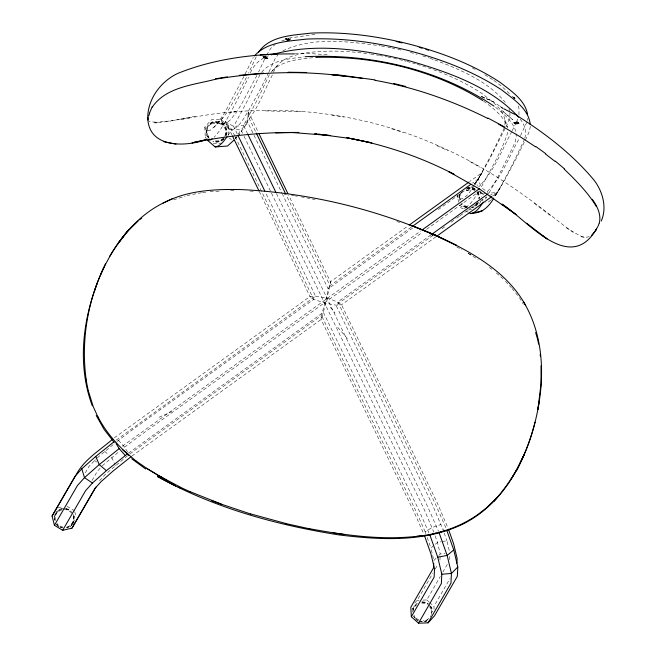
<?xml version="1.0" encoding="UTF-8"?>
<svg xmlns="http://www.w3.org/2000/svg" width="656" height="656" viewBox="0 0 656 656"><rect width="100%" height="100%" fill="white"/><g stroke="black" fill="none" stroke-linecap="round" stroke-linejoin="round"><path stroke-width="0.49" stroke-dasharray="3.28 2.46" d="M516.067 123.845L516.165 122.262L518.084 122.918L516.789 122.852L516.69 123.918L516.067 123.508A1.755 0.467 7.2 0 1 514.722 122.943A1.755 0.467 7.2 0 1 514.73 122.762A1.755 0.467 7.2 0 1 516.1 122.557A1.755 0.467 7.2 0 1 517.108 122.697A1.755 0.467 7.2 0 1 518.133 123.344A1.755 0.467 7.2 0 1 516.092 123.476L514.804 123.189L516.707 123.066M516.165 122.262L514.903 122.459L514.804 123.353L514.903 122.459M516.69 123.918L517.994 123.648L516.698 123.41L516.797 122.336M516.698 123.41L516.789 122.852M268.632 72.57L259.481 90.881L248.198 111.438L247.779 122.377L253.569 134.365M439.938 560.035L440.135 556.026M449.557 559.724L449.868 553.238M517.961 123.73L518.06 122.828M412.493 610.564L412.985 608.227L412.468 612.089M413.009 611.704L413.37 609.022L415.642 605.275M413.518 610.137L413.756 608.342M431.238 614.59L431.599 611.9L430.713 608.374L429.598 606.915M431.746 613.016L431.984 611.228L431.099 607.702L428.868 604.783M209.002 138.252L207.173 135.825L206.222 131.93L206.779 127.977C205.418 131.528 206.009 135.907 208.764 138.662M207.55 128.109L207.034 131.774L207.919 135.39L210.182 138.4M225.311 135.538C228.887 126.239 215.742 118.203 209.116 125.649M226.082 135.661C229.928 125.649 215.783 116.998 208.649 125.009M226.32 135.259C230.986 122.811 210.633 115.628 206.55 128.387M504.899 125.148C506.735 110.643 491.803 101.385 481.963 93.513C461.857 80.188 439.315 70.963 416.281 64.058M507.851 132.25C501.75 151.708 490.54 169.42 481.119 187.493L488.195 192.552M518.97 114.841L518.962 108.101L517.732 104.698M527.186 120.376L527.588 118.465M524.808 138.154C526.891 131.405 524.456 123.992 519.88 118.826M530.384 126.313L529.359 131.216L527.399 135.931L517.199 156.612L504.997 179.531L494.78 196.767L502.193 184.484M286.5 38.737L287.664 39.212L287.418 39.901L286.254 39.417L286.549 38.647L288.697 39.016L288.148 39.991M286.254 39.417L286.647 38.589M287.664 39.212L287.115 40.196L287.418 39.901M286.401 39.27L287.566 39.754L287.82 39.073M287.566 39.754L288.123 38.778M287.689 40.434L288.246 39.458L289.411 39.934M287.992 40.139L288.697 39.016M289.312 40.475L289.558 39.786L288.394 39.311M459.618 194.586L458.946 196.456L459.216 200.449M459.848 194.184L459.175 196.054L459.446 200.047M461.242 192.561L459.987 196.037L460.241 199.744M73.185 522.971L74.194 520.241L73.956 516.338L73.128 514.55M72.849 523.882L74.431 519.839L74.194 515.936M265.122 57.146L264.868 57.835L263.704 57.343L264.106 56.531L265.86 56.859L265.59 57.941L266.713 58.499L264.573 58.097L265.122 57.146L264.106 56.531M263.745 57.269L265.016 57.695L265.27 57.015M265.016 57.695L265.565 56.744M265.147 58.335L265.696 57.384L267.008 57.736L265.844 57.252L265.442 58.072M266.607 58.556L267.008 57.736M504.366 127.699L492.377 152.733L478.298 178.957L472.541 183.098M524.603 139.129L512.418 164.599L500.159 187.608L497.338 192.593L492.533 196.046M516.854 121.286L519.068 123.599L516.108 123.927L513.656 122.795L516.854 121.286L518.019 118.482M526.784 122.278L520.52 135.587M267.927 58.638L265.057 58.384L262.802 56.695L266.147 55.826L267.927 58.638L265.393 57.457L258.587 72.012M256.209 56.801L248.599 73.128M272.338 75.038C263.45 92.119 257.119 111.487 243.565 125.476L233.626 126.444L225.525 121.622L236.89 100.917L248.534 77.334M269.042 71.758L275.11 58.696L277.906 54.891M511.819 131.503C501.676 150.314 494.042 171.618 478.683 186.894M505.03 128.576L489.163 160.056L474.813 184.787L482.201 172.528L469.745 181.499M512.213 130.683L516.092 122.91L519.068 123.599M245.155 73.964L253.29 57.416M243.942 76.432L225.057 112.135L216.71 124.468L210.519 130.126L207.829 130.716L205.763 129.33L204.836 127.034L211.355 119.802L220.965 119.417L228.034 126.091L229.026 128.543L231.076 129.913C239.645 127.723 243.491 118.121 248.198 111.438L257.997 131.733M256.881 75.473L241.088 104.927L235.602 113.496L229.903 120.302L226.689 122.746L224.032 123.328L214.405 123.664L212.364 122.287L211.355 119.802M518.568 139.695C508.818 157.399 501.602 177.555 486.941 191.888M250.453 72.775C253.659 64.829 260.432 58.597 268.476 55.785M266.516 55.096L270.936 48.175L275.217 44.46M259.907 74.686L247.747 100.089L233.626 126.444L237.628 134.734M269.386 74.62L257.308 99.835L243.565 125.476L247.123 132.832M273.437 72.414C279.071 57.293 296.865 54.136 310.944 52.3C330.509 50.069 350.32 51.234 369.771 53.915M246.459 77.457L234.29 100.294L226.008 113.808L220.293 120.622L217.07 123.082L214.405 123.664M505.915 126.87C508.367 122.246 510.753 117.088 509.72 111.733M85.321 472.845L88.929 466.506L96.563 458.478M92.053 480.479L97.154 471.557L101.016 467.228M478.38 202.983L475.493 206.345L471.844 207.993M414.633 603.094L417.183 600.314L432.714 573.41M435.215 569.072L438.052 564.185M422.931 600.101L426.761 599.953L440.299 576.509M442.8 572.171L447.663 563.807M434.092 609.252L433.928 606.406L449.983 578.584M479.495 203.614L480.979 201.08M482.201 172.528L478.298 178.957L481.119 187.493M234.807 135.931L231.748 129.593L225.525 121.622L219.932 130.364L214.143 137.276M483.702 194.537L478.511 191.929C474.14 198.087 470.336 206.788 462.373 208.633L460.274 207.23L459.446 205.189L465.227 208.723M485.481 199.022L486.744 196.964M412.747 608.629L415.01 604.914L417.364 603.176M430.18 617.017L431.123 615.484M224.721 136.432C233.233 115.645 196.726 119.638 209.223 138.318M479.692 176.636L473.894 184.795M474.304 185.541C470.475 190.716 466.941 197.948 460.077 199.26L458.003 197.874L457.101 195.636L458.979 203.278M499.659 188.616L493.837 196.825M228.034 135.39L231.748 129.593L240.965 129.904L247.779 122.377L239.12 134.57M238.136 134.316L240.965 129.904L243.606 135.374M261.719 72.226C271.912 59.942 289.517 58.728 304.286 56.801M271.1 72.291L278.447 64.231M235.488 138.08L236.619 136.604M99.589 480.717L105.026 474.632L127.543 455.723M462.701 191.175L460.848 193.233L459.594 196.71L459.848 200.416M477.822 202.466L475.354 205.213L472.812 206.361M477.437 203.139L474.969 205.886L472.427 207.034M477.716 203.721L475.723 205.943L472.074 207.591M73.078 523.48L70.463 526.35L66.879 527.941M72.193 524.603L70.225 526.76L67.543 527.941M473.312 185.427L467.736 190.42L465.071 191.011L477.076 188.116M491.483 199.367L493.255 197.456M213.766 127.658L223.22 117.457M235.094 138.9L237.046 136.801M237.693 136.104L240.301 133.299M235.389 138.596L236.693 137.194M286.902 40.254L285.401 38.983L285.819 38.54L315.019 34.415M433.87 560.495L435.994 558.33M438.815 555.452L440.233 554.017L445.047 553.623M97.301 457.831L116.145 442.103M102.303 465.793L119.761 451M272.24 70.733C283.818 59.663 301.112 59.056 316.159 57.367M433.419 558.568L430.902 547.99L434.559 544.915M435.289 544.3L437.486 542.446L441.25 541.758M116.916 441.48L135.193 427.761L313.666 299.349L324.441 302.9L335.97 305.171L341.53 304.761L435.928 236.8M490.893 200.006L487.646 202.483L485.858 202.876M114.349 437.814L309.976 296.528C320.743 295.905 332.699 298.464 341.53 304.761L437.339 503.119L448.179 528.449M116.268 440.069L315.544 296.118L265.655 192.782M122.426 446.187L420.66 231.002M127.576 452.041L124.558 447.154L140.4 435.338L422.423 232.322M128.51 453.107L323.383 312.322L330.001 285.696L330.444 281.768L288.738 195.39M129.88 453.895L321.514 315.536L330.444 281.768L408.311 225.713M131.84 456.117L321.071 319.472L323.383 312.322L419.34 511.131L429.073 533.205M414.781 605.316L416.347 604.16M415.256 605.947L416.708 604.873M428.901 618.411L426.72 620.027L423.169 620.838M427.786 619.625L426.334 620.699L422.776 621.511L420.053 621.101M223.745 137.998L220.752 140.171L217.103 140.983L213.38 140.392M223.36 138.67L220.359 140.851L216.71 141.655L212.995 141.065M224.213 138.629L220.99 140.974L217.062 141.844L213.061 141.212M223.983 139.039L220.752 141.384L216.824 142.245L212.823 141.614M411.246 227.222L330.001 285.696L286.492 195.595M412.558 228.099L328.148 288.87L282.482 194.266M438.282 209.576L470.655 186.263M473.976 183.877L476.461 182.081L477.281 186.025M426.556 229.346L478.511 191.929M430.918 234.922L337.832 301.932L435.322 503.824L445.875 527.752L442.759 529.671M475.871 204.41L486.358 196.857M433.026 235.266L335.97 305.171L432.73 505.44L442.833 529.269M442.087 228.739L444.563 226.96M451.156 222.212L456.1 218.653M456.92 218.054L459.397 216.275M460.217 215.685L468.458 209.748M469.278 209.157L475.051 205M425.826 533.689L425.145 531.786L432.165 527.465L441.135 524.497M282.843 50.856C312.978 36.523 348.344 41.508 380.308 45.813M264.327 57.162L263.605 57.523L266.754 58.728M158.998 417.273L171.954 411.591M61.91 508.474C57.146 509.655 53.53 514.566 54.538 519.495M62.172 509.048C57.334 510.204 54.202 515.345 55.391 520.175M66.781 527.096C71.611 525.932 74.751 520.798 73.554 515.969M66.387 527.768C71.225 526.604 74.358 521.471 73.169 516.641M489.015 195.603L497.338 192.593L488.982 193.118L499.437 174.07L513.386 146.026L515.321 141.368L516.288 136.727L516.042 133.685M281.613 41L286.738 39.294L288.468 40.688M173.586 199.85L185.156 196.136M471.434 209.28L467.703 210.24L468.236 211.56M57.908 507.777L63.484 506.481M424.088 621.478L426.966 620.822M424.817 621.667L426.728 621.224M478.544 191.199L482.668 193.7L485.325 193.118M187.083 195.513L201.531 192.733M442.193 541.585L446.9 540.716L449.409 551.311M180.892 119.523L190.371 117.793M195.537 116.473C180.228 117.891 164.402 124.681 149.043 121.311M589.318 236.636C584.455 238.39 579.888 235.766 575.812 233.372C567.301 228.559 559.707 222.294 552.04 216.267C519.618 191.15 485.604 167.592 448.278 150.322C380.578 118.113 304.335 104.804 229.723 112.315L235.758 111.799C207.813 112.963 180.671 121.237 152.815 122.41M202.474 192.618L208.124 191.913M516.092 122.91L513.656 122.795M210.076 191.782L220.801 191.052M466.834 187.706L470.869 187.518L474.673 188.92L476.961 190.937M466.596 188.108L470.631 187.919L474.444 189.33L476.723 191.339M467.097 188.28L470.844 188.1L474.378 189.412M466.711 188.953L470.459 188.772L473.993 190.084L476.117 191.954M213.249 143.516L221.9 143.164M64.632 508.753C58.646 508.056 53.046 513.96 54.309 519.905M154.775 122.934L157.21 122.844M417.183 600.314L419.102 600.24M295.241 53.817L308.295 53.398L329.517 54.948M265.459 110.905L301.612 111.782M230.682 190.634L234.709 190.617M249.977 191.068L254.971 191.347M516.78 123.189L514.894 122.623M265.393 57.457L262.802 56.695M513.435 98.162L514.706 98.129M284.409 194.332L286.434 194.602M421.98 601.724L425.9 602.315L428.434 603.864M421.751 602.126L425.662 602.716L428.204 604.266M422.103 602.315L425.728 602.864L428.089 604.307M421.71 602.995L425.342 603.536L426.908 604.496M419.217 621.109L422.152 621.552M370.755 54.071L378.594 55.301M331.87 115.136L343.924 117.063M291.494 195.267L294.38 195.75M295.348 195.906L297.275 196.226M301.129 196.857L311.059 198.743M381.308 45.969L387.155 47.093M388.131 47.281L391.058 47.839M392.034 48.027L394.953 48.585M379.57 55.457L387.179 56.908M388.131 57.088L390.976 57.638M312.059 198.94L315.06 199.531M285.401 38.983L286.738 39.294M514.648 123.451L517.978 123.935L517.65 123.303M397.856 49.29L402.686 50.455M393.821 58.228L403.243 60.516M404.186 60.746L406.064 61.197M581.019 236.668L584.808 237.636M410.377 52.398L417.044 54.259M406.999 61.459L415.355 63.796M391.419 128.707L403.014 132.471M422.726 55.899L429.188 58.064M430.115 58.376L433.805 59.614M396.839 221.531L399.668 222.507M467.334 206.599L464.686 205.615L461.857 203.122M464.292 206.287L467.835 207.599M467.088 207.427L464.235 206.378L461.184 203.688M465.908 207.485L463.997 206.779L460.955 204.09M434.731 59.917C460.233 69.716 487.408 80.754 505.259 102.344M287.877 39.458L288.451 39.696M287.935 39.754L287.361 39.508M65.854 508.31L69.569 509.712L71.045 511.04M65.616 508.712L69.331 510.122L72.291 512.771M65.821 508.9L69.265 510.204M63.124 527.235L59.68 525.94L56.941 523.48M60.155 526.932L62.738 527.916M60.155 527.039L62.008 527.744M265.311 57.433L265.885 57.671M265.401 57.654L264.827 57.408M436.97 145.763L448.073 150.683M481.397 96.424L493.935 102.074L502.603 108.215M481.086 96.268L493.935 102.074M430.566 234.331L433.239 235.545M482.627 97.277L484.44 98.121L482.611 97.268M472.246 67.855L476.486 70.044M512.065 96.301L515.559 98.515M456.625 246.853L461.972 249.788M469.63 161.474L480.233 167.378M468.261 253.29L471.73 255.332M468.081 253.298L478.134 259.596M466.49 211.134L468.138 212.134M67.101 506.342L74.522 510.852M418.749 619.813L416.396 618.37L414.166 615.451M416.011 619.043L418.372 620.592M415.592 619.444L418.134 620.994M484.841 74.751L493.05 79.909M502.84 108.158L499.511 105.977L502.496 108.355M566.472 227.903L573.303 232.486M482.668 193.7L480.618 192.323L479.61 189.838M472.386 187.337L474.427 188.698M220.965 119.417L221.999 121.967L224.032 123.328M229.321 138.17L231.396 139.556M94.374 460.422L96.752 462.029M287.648 40.27L285.819 38.54M534.287 203.319L551.737 216.578M489.433 267.5L491.828 269.288M493.87 80.426L501.528 86.182L510.745 94.833M495.608 107.346C503.833 113.873 512.738 121.253 515.878 131.659M483.57 101.081C492.935 108.199 503.751 115.735 507.465 127.453L504.882 118.802M104.616 451.353L108.912 454.985M496.362 272.962L503.513 279.267M71.619 513.328C66.125 505.325 52.291 511.319 55.006 520.848M56.555 524.152L59.294 526.612L56.268 524.046M56.777 525.112L58.991 527.096M426.761 599.953L428.909 601.888M429.631 602.536L433.928 606.406M221.999 121.967L229.026 128.543M204.836 127.034L205.221 136.874L207.337 138.883M505.53 281.326L511.393 287.713M118.457 440.25L124.558 447.154M347.344 338.553L337.66 327.278M330.312 307.287L335.003 313.043M512.041 288.419L518.158 296.077M430.484 605.955L431.689 607.53L432.648 611.335M430.254 606.357L431.451 607.932L432.411 611.736M413.78 616.123L415.453 618.313M413.428 615.894L415.223 618.255M519.388 297.611L523.357 304.236M255.405 131.249L249.616 119.253L248.198 111.438M254.011 135.284L282.039 193.348M276.438 193.52L427.868 507.145L438.454 531.147M244.04 136.284L271.035 192.216M271.477 193.135L424.202 509.433L433.821 532.147M235.242 136.833L313.666 299.349L309.976 296.528L259.415 191.806M225.525 121.622L232.035 135.103M477.724 191.609L479.462 195.25L479.667 198.243M477.486 192.011L479.224 195.652L479.429 198.645M477.207 191.905L478.823 195.283L479.011 198.071M476.822 192.577L478.437 195.955L478.626 198.743M425.145 531.786L416.749 512.754L321.514 315.536L321.071 319.472L414.74 513.459L423.792 533.992M111.774 457.412L115.259 465.58M290.05 38.343L290.756 40.016M481.963 199.391L482.586 200.916M205.221 136.874L205.779 138.26M508.958 108.888L509.646 110.79M444.186 533.082L446.9 540.716M435.158 535.895L437.486 542.446L440.233 554.017M427.179 537.502L430.902 547.99M74.759 511.77L76.17 517.313M479.848 190.798L481.258 196.521M228.034 126.091L228.378 134.947M289.558 40.147A2.025 0.615 19.8 0 1 286.779 39.344A2.025 0.615 19.8 0 1 286.672 38.368A2.025 0.615 19.8 0 1 289.46 39.294M287.804 40.18A2.05 0.623 19.8 0 1 286.18 38.712A2.05 0.623 19.8 0 1 289.37 39.598M288.148 40.196A1.755 0.533 19.9 0 1 286.295 39.155A1.755 0.533 19.9 0 1 287.484 38.884A1.755 0.533 19.9 0 1 289.493 39.893M513.14 97.441A2.042 0.599 7.4 0 1 513.91 97.572M514.263 97.678A2.042 0.599 7.4 0 1 515.108 98.392M514.058 98.047A1.755 0.508 7.4 0 1 514.698 98.351M514.214 97.998A2.009 0.582 7.4 0 1 514.935 98.351M516.034 123.541A2.025 0.541 7.2 0 1 515.009 123.271A2.042 0.541 7.2 0 1 514.452 122.705A2.025 0.541 7.2 0 1 515.026 122.508M516.034 123.541A2.042 0.541 7.2 0 0 516.821 123.631A2.025 0.541 7.2 0 0 518.404 123.394A2.042 0.541 7.2 0 0 518.429 123.18A2.025 0.541 7.2 0 0 516.838 122.574A2.042 0.541 7.2 0 0 515.009 122.492M512.631 119.671L501.414 110.028L512.631 119.671M264.122 57.17A2.05 0.574 20.3 0 0 267.336 57.966A2.05 0.574 20.3 0 0 264.934 56.432A2.05 0.574 20.3 0 0 264.122 57.17M264.007 57.482A2.05 0.574 20.3 0 0 267.222 58.277A2.05 0.574 20.3 0 0 264.827 56.744A2.05 0.574 20.3 0 0 264.007 57.482M264.188 57.482A1.779 0.492 20.3 0 0 266.976 58.179A1.779 0.492 20.3 0 0 264.893 56.842A1.779 0.492 20.3 0 0 264.188 57.482M516.862 123.303A2.025 0.541 7.2 0 0 518.445 123.066A2.042 0.541 7.2 0 0 517.92 122.508A2.025 0.541 7.2 0 0 514.714 122.262A2.025 0.541 7.2 0 0 516.075 123.213A2.042 0.541 7.2 0 0 516.862 123.303"/><path stroke-width="0.98" d="M433.739 563.266L433.518 567.899L410.795 607.267L411.345 616.747L418.503 623.2L428.081 622.847L434.469 615.886L457.347 576.288L457.798 566.973L453.731 549.892L446.9 530.638M436.166 532.959L429.885 535.042L437.741 557.157L441.8 574.23L441.349 583.537L418.503 623.2M456.92 563.25L457.142 558.6L453.624 543.791L448.515 529.408M173.701 484.759L157.506 476.51C213.495 507.752 276.192 525.021 339.234 534.952C380.234 539.929 424.317 542.512 462.554 524.259C506.079 502.75 528.957 455.354 537.846 409.606C544.8 373.543 542.971 334.109 523.619 302.006M539.273 401.201L537.846 409.606L541.011 384.154L541.044 365.843M599.223 223.384C601.544 214.774 597.206 206.156 592.302 199.293M148.084 120.114L148.108 117.268M535.075 422.152C528.81 447.015 518.322 471.082 502.242 491.188M601.273 221.023C607.161 207.542 602.807 191.987 594.41 180.597C572.573 154.242 544.988 133.135 516.092 115.046M94.48 291.084L97.309 282.966M148.682 116.022L149.707 113.185M598.124 226L598.977 223.721M149.658 112.75L152.233 106.666M105.518 263.671C84.64 307.238 75.005 359.431 92.291 405.802M100.475 275.036L103.869 267.402M126.001 233.085C92.299 274.077 78.638 330.591 86.617 382.76M76.047 474.952C84.091 459.43 100.015 450.262 112.791 439.061M595.632 230.436L597.796 226.673M95.932 487.096L71.971 528.146L62.673 530.302L54.432 525.292L52.07 516.051L74.948 476.453L81.787 468.802L95.768 456.428L113.865 441.906M75.547 475.821L52.07 516.051M54.432 525.292L77.383 485.62L84.501 477.65L99.253 464.596L119.179 448.606L116.161 443.718M62.673 530.302L85.608 490.663L92.439 483.021L106.411 470.655L126.895 454.313M71.971 528.146L94.808 488.638L100.942 481.775L113.037 471.065L131.02 456.732M411.345 616.747L434.116 577.223L434.518 568.867L431.008 554.082L424.547 535.886M428.081 622.847L450.967 583.151L451.435 573.451L447.154 555.427L438.856 532.073M510.417 480.176L516.83 469.548M109.683 256.316C123.115 233.479 141.835 212.593 166.337 201.54C189.666 190.084 216.447 189.002 241.966 189.609C316.2 193.331 389.967 212.47 456.584 245.434L432.903 234.044L411.181 225.352L437.372 236.029L432.903 234.044C468.253 250.239 506.317 270.116 525.718 305.573M596.452 228.993C569.629 275.135 526.973 219.67 501.947 204.098L516.116 214.586L479.872 189.231L448.54 171.544L453.96 174.258C420.34 156.768 384.072 144.541 346.794 137.768L371.911 142.918L350.73 138.539L314.765 133.75L316.75 133.98M483.456 202.073C480.036 206.574 476.65 212.667 470.614 213.635L469.204 212.692M493.771 198.292C489.278 205.861 482.89 212.938 473.337 213.036M152.266 107.092C166.132 86.748 193.905 85.001 215.652 79.187C255.84 72.398 296.979 70.594 337.512 75.292M596.001 230.002L591.72 235.217M254.356 55.973C267.189 41.558 288.697 41.271 306.524 39.098C341.399 37.49 376.339 42.304 410.082 50.979C442.349 59.573 474.067 71.643 502.037 90.143C513.361 99.163 528.744 108.773 530.237 124.525M258.521 52.242C269.895 35.531 292.879 35.35 310.969 33.112C344.769 31.562 378.619 36.228 411.312 44.633C442.579 52.964 473.32 64.657 500.421 82.574C511.098 90.971 524.8 99.786 527.506 114.046M227.017 136.907C223.794 140.835 220.67 146.239 215.193 146.944L207.468 140.277M503.365 490.073L494.189 501.209M127.977 230.937L138.121 221.08M233.79 140.302L227.534 146.017L215.193 146.944M457.798 566.973L451.435 573.451L441.8 574.23M497.961 496.592L486.358 507.9L477.552 514.788M139.548 219.842L141.704 217.989M453.731 549.892L447.154 555.427L437.741 557.157M212.175 138.769L210.863 139.769L208.157 140.359M409.147 225.115L468.917 182.089M412.075 226.623L470.901 184.279M422.316 229.813L479.462 188.682M431.746 234.323L488.154 193.709M436.757 236.209L491.738 196.628M477.486 514.788C466.137 522.709 453.411 528.375 440.11 532.139M163 203.106L172.503 198.661M271.24 54.866C315.782 42.074 363.44 49.864 407.671 60.311C447.515 71.865 489.86 86.092 518.789 117.309M436.429 533.172L446.244 530.261M470.614 213.635L482.677 210.732M436.322 533.18C394.535 542.127 351.37 536.378 309.853 528.777M215.529 78.777L227.345 76.867M415.543 536.551L423.956 535.567M294.487 53.915C255.02 53.538 214.651 58.523 177.883 73.365C160.753 81.278 147.206 99.532 147.789 118.761M239.317 75.325L263.507 73.103M305.27 56.711C370.894 53.472 439.167 69.372 494.042 106.165M260.178 54.989L277.332 53.792M316.159 57.367C374.059 55.776 433.37 69.749 482.709 100.54M275.668 132.709L298.726 132.471L275.791 132.733M298.726 132.471C262.9 132.061 227.148 135.636 192.052 142.811L206.82 139.425C186.894 146.698 149.732 148.83 147.821 119.203M288.115 72.217L306.655 72.488M292.076 132.52L330.657 135.562L318.734 134.201M343.719 76.055L331.469 74.587L362.473 78.343M337.692 74.8L374.953 79.884M333.166 532.934L344.498 534.533M374.879 80.311C414.133 87.166 452.132 100.598 487.72 118.424M163.893 141.737L176.005 144.107M286.073 523.644L309.878 528.867M396.183 41.492L401.972 42.894M393.526 83.443L405.777 86.502M286.065 523.562L250.764 513.951M419.209 47.396L422.054 48.191M250.756 514.042L222.245 504.48L190.445 491.836M425.834 49.298L428.598 50.225M211.437 500.577L222.22 504.562M180.646 487.392L190.404 491.902M514.878 114.415L503.677 108.707M180.695 487.318L158.465 475.6M161.77 478.7L173.619 484.727M178.194 487.047L179.998 487.966M487.957 118.064L504.489 126.928M135.915 460.824L146.419 468.187L167.108 480.545M498.773 124.238L520.183 136.776L535.591 146.854M158.399 475.657L175.505 485.948L146.354 468.22M92.439 483.021L84.501 477.65L81.787 468.802M535.878 146.534L545.743 153.668M145.64 468.966L131.7 458.765M542.438 235.512L547.071 238.923L526.596 223.188M545.456 153.963L555.017 161.392M135.858 460.848L122.508 449.59M555.312 161.097L564.472 168.854M106.411 470.655L99.253 464.596L95.768 456.428M564.176 169.141C576.066 180.507 587.801 192.356 596.37 206.501M129.224 455.592C116.858 444.399 105.673 431.837 98.006 416.904M119.179 448.606L125.28 455.518M114.242 442.406L104.14 429.483L96.219 415.51M258.89 133.578L287.845 193.545M256.299 133.086L285.598 193.758M247.566 133.75L275.996 192.602M238.071 135.661L264.762 190.937M232.47 136.005L258.972 190.888M97.949 416.962L93.226 406.646L88.404 391.05M535.616 332.526L537.338 338.398M85.854 378.84L88.347 391.107M537.69 339.439L538.601 344.113M540.175 354.371L540.388 356.249M524.144 454.592L516.862 470.024L524.144 454.592M126.739 232.085L117.637 244.065L129.076 229.436L126.739 232.085"/></g></svg>
